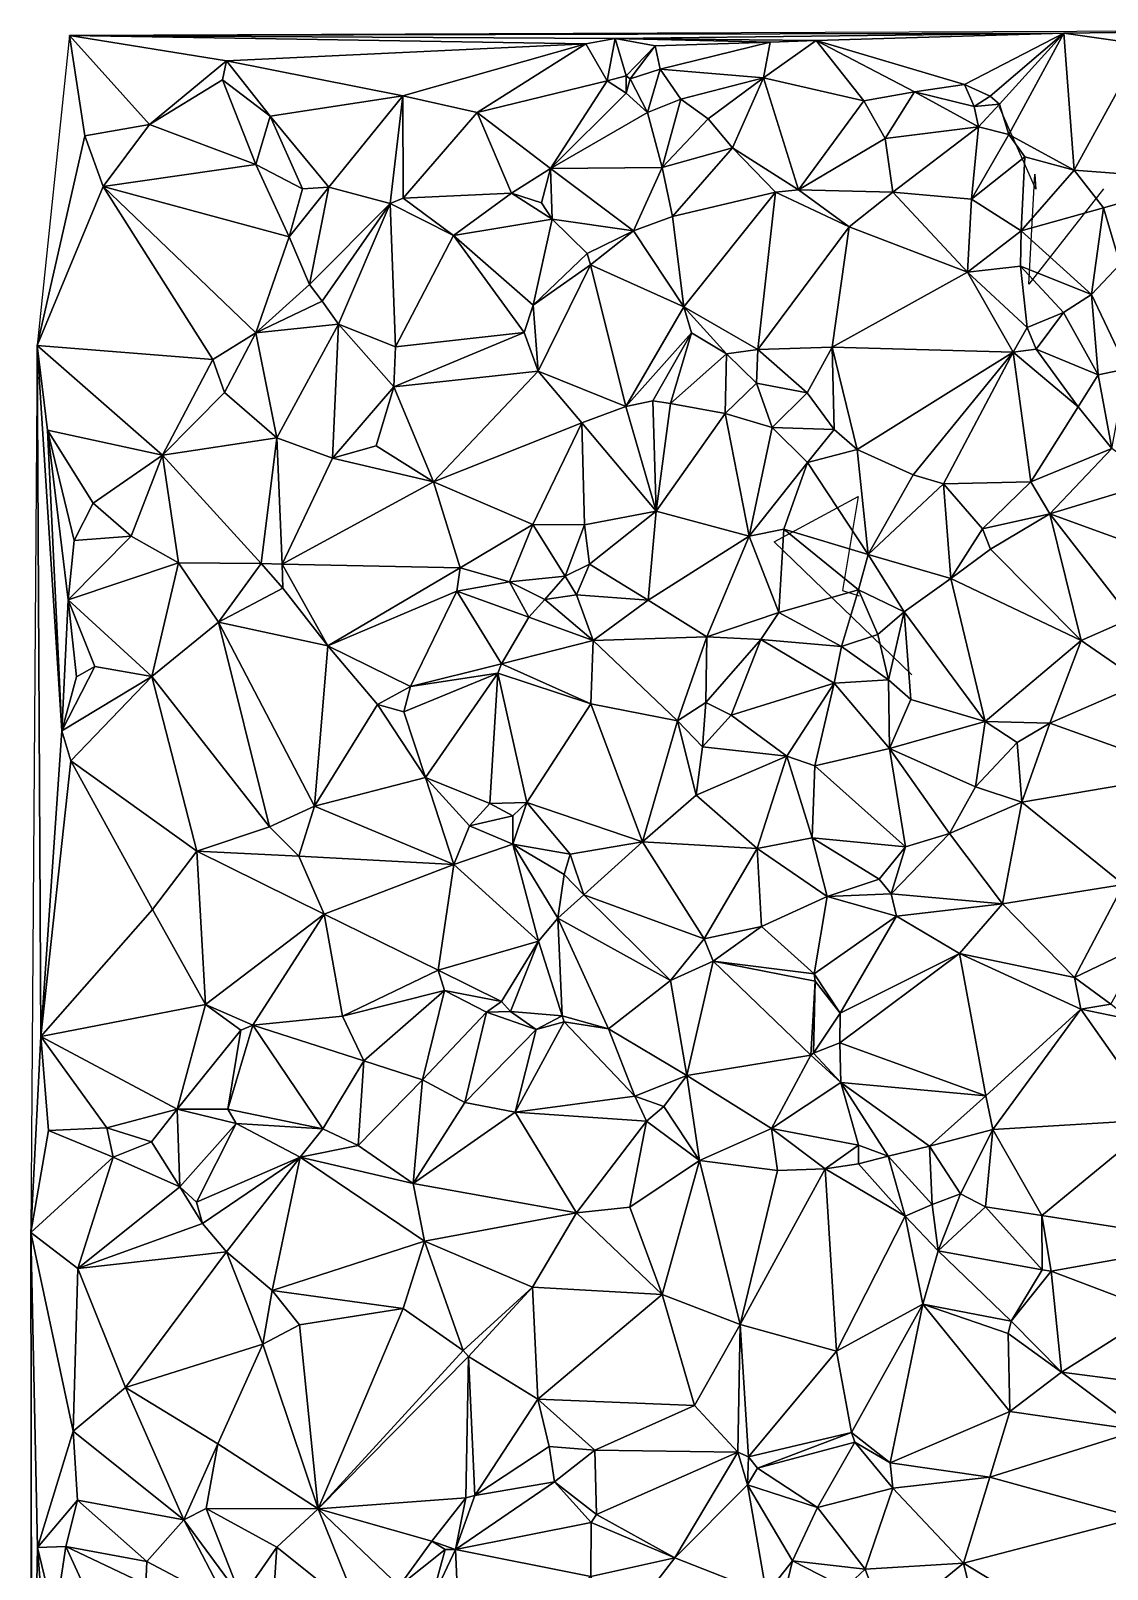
# Model space of a CAD drawing. Header units: metres. Extents: x -15 to 15, y -15.7 to 15.
# Drawn here: x -14.99 to -4.72, y 0.3 to 14.99 of the extents above; entities that cross this region are included whole.
import ezdxf

# ---------------------------------------------------------------- set-up
doc = ezdxf.new("R2010")
doc.units = ezdxf.units.M
doc.layers.add('CRACKS', color=1, linetype='Continuous')
doc.layers.add('STREET_MESH', color=7, linetype='Continuous')

msp = doc.modelspace()

# ---------------------------------------------------------------- linework, layer by layer
at = {"layer": 'CRACKS'}
for points in [[(-4.757, 13.484, 0.1), (-5.469, 12.574, 0.1), (-5.412, 13.624, 0.1), (-5.402, 13.48, 0.1), (-5.75, 14.269, 0.1)], [(-6.585, 8.843, 0.1), (-7.899, 10.114, 0.1), (-7.096, 10.546, 0.1), (-7.245, 9.649, 0.1), (-7.086, 9.599, 0.1)]]:
    msp.add_polyline3d(points, dxfattribs=at)
at = {"layer": 'STREET_MESH'}
for points in [[(-5.133, 14.971), (-3.408, 14.994), (-14.621, 14.947)], [(-5.133, 14.971), (-4.377, 14.861), (-3.408, 14.994)], [(-14.932, 11.988), (-14.477, 13.99), (-14.621, 14.947)], [(-9.417, 14.921), (-5.133, 14.971), (-14.621, 14.947)], [(-13.858, 14.097), (-13.125, 14.706), (-14.621, 14.947)], [(-14.477, 13.99), (-13.858, 14.097), (-14.621, 14.947)], [(-13.125, 14.706), (-9.697, 14.868), (-14.621, 14.947)], [(-9.697, 14.868), (-9.417, 14.921), (-14.621, 14.947)], [(-9.697, 14.868), (-13.125, 14.706), (-11.442, 14.372)], [(-10.733, 14.212), (-9.697, 14.868), (-11.442, 14.372)], [(-9.492, 14.517), (-9.697, 14.868), (-10.733, 14.212)], [(-9.697, 14.868), (-9.492, 14.517), (-9.417, 14.921)], [(-9.492, 14.517), (-9.311, 14.564), (-9.417, 14.921)], [(-5.133, 14.971), (-9.417, 14.921), (-7.497, 14.902)], [(-9.311, 14.564), (-9.034, 14.849), (-9.417, 14.921)], [(-9.417, 14.921), (-7.936, 14.885), (-7.497, 14.902)], [(-9.034, 14.849), (-7.936, 14.885), (-9.417, 14.921)], [(-9.311, 14.564), (-9.272, 14.534), (-9.034, 14.849)], [(-9.272, 14.534), (-8.985, 14.627), (-9.034, 14.849)], [(-8.985, 14.627), (-7.936, 14.885), (-9.034, 14.849)], [(-8.985, 14.627), (-8, 14.545), (-7.936, 14.885)], [(-8, 14.545), (-7.044, 14.324), (-7.497, 14.902)], [(-7.936, 14.885), (-8, 14.545), (-7.497, 14.902)], [(-6.081, 14.482), (-5.133, 14.971), (-7.497, 14.902)], [(-6.56, 14.409), (-6.081, 14.482), (-7.497, 14.902)], [(-7.044, 14.324), (-6.56, 14.409), (-7.497, 14.902)], [(-6.081, 14.482), (-5.837, 14.37), (-5.133, 14.971)], [(-5.837, 14.37), (-5.747, 14.294), (-5.133, 14.971)], [(-5.747, 14.294), (-5.658, 14.002), (-5.133, 14.971)], [(-5.658, 14.002), (-5.035, 13.664), (-5.133, 14.971)], [(-5.035, 13.664), (-4.377, 14.861), (-5.133, 14.971)], [(-4.377, 14.861), (-5.035, 13.664), (-3.812, 13.57)], [(-13.858, 14.097), (-13.162, 14.524), (-13.125, 14.706)], [(-13.125, 14.706), (-13.162, 14.524), (-12.708, 14.178)], [(-13.125, 14.706), (-12.708, 14.178), (-11.442, 14.372)], [(-9.311, 14.397), (-9.311, 14.564), (-9.492, 14.517)], [(-9.311, 14.564), (-9.311, 14.397), (-9.272, 14.534)], [(-8.985, 14.627), (-9.272, 14.534), (-9.106, 14.213)], [(-8.79, 14.339), (-8.985, 14.627), (-9.106, 14.213)], [(-8, 14.545), (-8.985, 14.627), (-8.79, 14.339)], [(-8, 14.545), (-8.79, 14.339), (-8.527, 14.152)], [(-8.297, 13.875), (-8, 14.545), (-8.527, 14.152)], [(-8, 14.545), (-8.297, 13.875), (-7.667, 13.474)], [(-7.044, 14.324), (-8, 14.545), (-7.667, 13.474)], [(-13.858, 14.097), (-12.845, 13.716), (-13.162, 14.524)], [(-13.162, 14.524), (-12.845, 13.716), (-12.708, 14.178)], [(-9.492, 14.517), (-10.733, 14.212), (-10.031, 13.678)], [(-9.311, 14.397), (-9.492, 14.517), (-10.031, 13.678)], [(-9.106, 14.213), (-9.311, 14.397), (-10.031, 13.678)], [(-9.272, 14.534), (-9.311, 14.397), (-9.106, 14.213)], [(-6.56, 14.409), (-7.044, 14.324), (-6.839, 13.966)], [(-5.948, 14.075), (-6.56, 14.409), (-6.839, 13.966)], [(-6.56, 14.409), (-5.991, 14.27), (-6.081, 14.482)], [(-5.948, 14.075), (-5.991, 14.27), (-6.56, 14.409)], [(-5.991, 14.27), (-5.837, 14.37), (-6.081, 14.482)], [(-12.708, 14.178), (-12.148, 13.5), (-11.442, 14.372)], [(-12.148, 13.5), (-11.563, 13.345), (-11.442, 14.372)], [(-11.563, 13.345), (-11.437, 13.394), (-11.442, 14.372)], [(-11.437, 13.394), (-10.733, 14.212), (-11.442, 14.372)], [(-8.968, 13.687), (-8.79, 14.339), (-9.106, 14.213)], [(-8.79, 14.339), (-8.968, 13.687), (-8.527, 14.152)], [(-6.839, 13.966), (-7.044, 14.324), (-7.667, 13.474)], [(-5.837, 14.37), (-5.991, 14.27), (-5.747, 14.294)], [(-5.991, 14.27), (-5.948, 14.075), (-5.747, 14.294)], [(-5.948, 14.075), (-5.658, 14.002), (-5.747, 14.294)], [(-12.845, 13.716), (-12.398, 13.483), (-12.708, 14.178)], [(-12.398, 13.483), (-12.148, 13.5), (-12.708, 14.178)], [(-10.404, 13.443), (-10.733, 14.212), (-11.437, 13.394)], [(-10.733, 14.212), (-10.404, 13.443), (-10.031, 13.678)], [(-8.968, 13.687), (-9.106, 14.213), (-10.031, 13.678)], [(-8.968, 13.687), (-8.297, 13.875), (-8.527, 14.152)], [(-14.302, 13.507), (-14.477, 13.99), (-14.932, 11.988)], [(-13.858, 14.097), (-14.477, 13.99), (-14.302, 13.507)], [(-12.845, 13.716), (-13.858, 14.097), (-14.302, 13.507)], [(-6.767, 13.452), (-6.839, 13.966), (-7.667, 13.474)], [(-6.767, 13.452), (-5.948, 14.075), (-6.839, 13.966)], [(-5.948, 14.075), (-6.767, 13.452), (-6.015, 13.387)], [(-5.658, 14.002), (-5.948, 14.075), (-6.015, 13.387)], [(-5.507, 13.79), (-5.658, 14.002), (-6.015, 13.387)], [(-5.035, 13.664), (-5.658, 14.002), (-5.507, 13.79)], [(-8.297, 13.875), (-8.968, 13.687), (-8.869, 13.221)], [(-7.886, 13.453), (-8.297, 13.875), (-8.869, 13.221)], [(-8.297, 13.875), (-7.886, 13.453), (-7.667, 13.474)], [(-12.527, 13.027), (-12.845, 13.716), (-14.302, 13.507)], [(-12.845, 13.716), (-12.527, 13.027), (-12.398, 13.483)], [(-10.404, 13.443), (-10.117, 13.351), (-10.031, 13.678)], [(-10.117, 13.351), (-10.016, 13.196), (-10.031, 13.678)], [(-9.239, 13.083), (-8.968, 13.687), (-10.031, 13.678)], [(-10.016, 13.196), (-9.239, 13.083), (-10.031, 13.678)], [(-8.968, 13.687), (-9.239, 13.083), (-8.869, 13.221)], [(-5.54, 13.083), (-5.507, 13.79), (-6.015, 13.387)], [(-5.54, 13.083), (-5.035, 13.664), (-5.507, 13.79)], [(-5.54, 13.083), (-4.756, 13.303), (-5.035, 13.664)], [(-5.035, 13.664), (-4.756, 13.303), (-3.812, 13.57)], [(-4.756, 13.303), (-4.596, 12.766), (-3.812, 13.57)], [(-13.254, 11.854), (-14.302, 13.507), (-14.932, 11.988)], [(-12.845, 12.109), (-14.302, 13.507), (-13.254, 11.854)], [(-12.845, 12.109), (-12.527, 13.027), (-14.302, 13.507)], [(-12.148, 13.5), (-12.527, 13.027), (-12.331, 12.572)], [(-12.527, 13.027), (-12.148, 13.5), (-12.398, 13.483)], [(-11.563, 13.345), (-12.148, 13.5), (-12.331, 12.572)], [(-11.563, 13.345), (-10.957, 13.038), (-11.437, 13.394)], [(-10.957, 13.038), (-10.404, 13.443), (-11.437, 13.394)], [(-10.404, 13.443), (-10.957, 13.038), (-10.016, 13.196)], [(-10.117, 13.351), (-10.404, 13.443), (-10.016, 13.196)], [(-8.759, 12.357), (-7.886, 13.453), (-8.869, 13.221)], [(-8.054, 11.951), (-7.886, 13.453), (-8.759, 12.357)], [(-8.054, 11.951), (-7.183, 13.12), (-7.886, 13.453)], [(-7.886, 13.453), (-7.183, 13.12), (-7.667, 13.474)], [(-7.183, 13.12), (-6.767, 13.452), (-7.667, 13.474)], [(-6.054, 12.688), (-6.767, 13.452), (-7.183, 13.12)], [(-6.767, 13.452), (-6.054, 12.688), (-6.015, 13.387)], [(-6.054, 12.688), (-5.54, 13.083), (-6.015, 13.387)], [(-12.212, 12.412), (-11.563, 13.345), (-12.331, 12.572)], [(-11.563, 13.345), (-12.212, 12.412), (-12.057, 12.193)], [(-11.512, 11.976), (-11.563, 13.345), (-12.057, 12.193)], [(-11.512, 11.976), (-10.957, 13.038), (-11.563, 13.345)], [(-4.87, 12.475), (-4.756, 13.303), (-5.54, 13.083)], [(-4.596, 12.766), (-4.756, 13.303), (-4.87, 12.475)], [(-10.957, 13.038), (-10.198, 12.374), (-10.016, 13.196)], [(-10.198, 12.374), (-9.683, 12.866), (-10.016, 13.196)], [(-10.016, 13.196), (-9.683, 12.866), (-9.239, 13.083)], [(-9.239, 13.083), (-9.683, 12.866), (-9.651, 12.757)], [(-8.759, 12.357), (-9.239, 13.083), (-9.651, 12.757)], [(-9.239, 13.083), (-8.759, 12.357), (-8.869, 13.221)], [(-7.183, 13.12), (-8.054, 11.951), (-7.344, 11.972)], [(-6.054, 12.688), (-7.183, 13.12), (-7.344, 11.972)], [(-5.54, 13.083), (-6.054, 12.688), (-5.548, 12.746)], [(-4.87, 12.475), (-5.54, 13.083), (-5.548, 12.746)], [(-12.527, 13.027), (-12.845, 12.109), (-12.331, 12.572)], [(-10.957, 13.038), (-11.512, 11.976), (-10.285, 12.111)], [(-10.198, 12.374), (-10.957, 13.038), (-10.285, 12.111)], [(-9.683, 12.866), (-10.198, 12.374), (-9.651, 12.757)], [(-10.198, 12.374), (-10.151, 11.742), (-9.651, 12.757)], [(-10.151, 11.742), (-9.314, 11.407), (-9.651, 12.757)], [(-9.314, 11.407), (-8.759, 12.357), (-9.651, 12.757)], [(-5.618, 11.923), (-6.054, 12.688), (-7.344, 11.972)], [(-5.548, 12.746), (-6.054, 12.688), (-5.485, 12.16)], [(-6.054, 12.688), (-5.618, 11.923), (-5.485, 12.16)], [(-5.138, 12.302), (-5.548, 12.746), (-5.485, 12.16)], [(-5.138, 12.302), (-4.87, 12.475), (-5.548, 12.746)], [(-4.596, 12.766), (-4.87, 12.475), (-4.534, 11.767)], [(-12.845, 12.109), (-12.212, 12.412), (-12.331, 12.572)], [(-12.212, 12.412), (-12.845, 12.109), (-12.057, 12.193)], [(-10.151, 11.742), (-10.198, 12.374), (-10.285, 12.111)], [(-9.314, 11.407), (-8.686, 12.109), (-8.759, 12.357)], [(-8.352, 11.909), (-8.054, 11.951), (-8.759, 12.357)], [(-8.686, 12.109), (-8.352, 11.909), (-8.759, 12.357)], [(-4.87, 12.475), (-5.138, 12.302), (-4.806, 11.707)], [(-4.534, 11.767), (-4.87, 12.475), (-4.806, 11.707)], [(-5.398, 11.952), (-5.138, 12.302), (-5.485, 12.16)], [(-5.138, 12.302), (-5.398, 11.952), (-4.806, 11.707)], [(-13.143, 11.541), (-12.845, 12.109), (-13.254, 11.854)], [(-12.644, 11.107), (-12.845, 12.109), (-13.143, 11.541)], [(-12.845, 12.109), (-12.644, 11.107), (-12.057, 12.193)], [(-12.057, 12.193), (-12.644, 11.107), (-12.112, 10.913)], [(-11.527, 11.594), (-12.057, 12.193), (-12.112, 10.913)], [(-11.527, 11.594), (-11.512, 11.976), (-12.057, 12.193)], [(-11.527, 11.594), (-10.151, 11.742), (-10.285, 12.111)], [(-11.512, 11.976), (-11.527, 11.594), (-10.285, 12.111)], [(-8.686, 12.109), (-9.314, 11.407), (-9.055, 11.459)], [(-8.886, 11.435), (-8.686, 12.109), (-9.055, 11.459)], [(-8.352, 11.909), (-8.686, 12.109), (-8.886, 11.435)], [(-5.618, 11.923), (-5.398, 11.952), (-5.485, 12.16)], [(-14.895, 5.389), (-14.932, 11.988), (-14.992, 3.52)], [(-14.695, 8.309), (-14.932, 11.988), (-14.895, 5.389)], [(-13.736, 10.942), (-13.254, 11.854), (-14.932, 11.988)], [(-14.833, 11.181), (-13.736, 10.942), (-14.932, 11.988)], [(-14.695, 8.309), (-14.833, 11.181), (-14.932, 11.988)], [(-8.352, 11.909), (-8.886, 11.435), (-8.367, 11.339)], [(-8.068, 11.629), (-8.352, 11.909), (-8.367, 11.339)], [(-8.054, 11.951), (-8.352, 11.909), (-8.068, 11.629)], [(-7.585, 11.537), (-8.054, 11.951), (-8.068, 11.629)], [(-8.054, 11.951), (-7.585, 11.537), (-7.344, 11.972)], [(-7.585, 11.537), (-7.326, 11.187), (-7.344, 11.972)], [(-7.326, 11.187), (-7.106, 10.996), (-7.344, 11.972)], [(-7.106, 10.996), (-5.618, 11.923), (-7.344, 11.972)], [(-7.106, 10.996), (-6.573, 10.754), (-5.618, 11.923)], [(-6.573, 10.754), (-6.283, 10.667), (-5.618, 11.923)], [(-5.618, 11.923), (-6.283, 10.667), (-5.448, 10.686)], [(-4.999, 11.404), (-5.398, 11.952), (-5.618, 11.923)], [(-4.999, 11.404), (-5.618, 11.923), (-5.448, 10.686)], [(-5.398, 11.952), (-4.999, 11.404), (-4.806, 11.707)], [(-13.143, 11.541), (-13.254, 11.854), (-13.736, 10.942)], [(-4.676, 11.004), (-4.534, 11.767), (-4.806, 11.707)], [(-10.151, 11.742), (-11.527, 11.594), (-11.148, 10.686)], [(-9.734, 11.25), (-10.151, 11.742), (-11.148, 10.686)], [(-9.314, 11.407), (-10.151, 11.742), (-9.734, 11.25)], [(-7.919, 11.206), (-8.068, 11.629), (-8.367, 11.339)], [(-7.919, 11.206), (-7.585, 11.537), (-8.068, 11.629)], [(-4.999, 11.404), (-4.676, 11.004), (-4.806, 11.707)], [(-12.644, 11.107), (-13.143, 11.541), (-13.736, 10.942)], [(-11.697, 11.03), (-11.527, 11.594), (-12.112, 10.913)], [(-11.527, 11.594), (-11.697, 11.03), (-11.148, 10.686)], [(-9.314, 11.407), (-9.024, 10.406), (-9.055, 11.459)], [(-9.024, 10.406), (-8.886, 11.435), (-9.055, 11.459)], [(-7.585, 11.537), (-7.919, 11.206), (-7.326, 11.187)], [(-9.314, 11.407), (-9.734, 11.25), (-9.024, 10.406)], [(-8.367, 11.339), (-8.886, 11.435), (-9.024, 10.406)], [(-8.136, 10.167), (-8.367, 11.339), (-9.024, 10.406)], [(-8.136, 10.167), (-7.919, 11.206), (-8.367, 11.339)], [(-4.676, 11.004), (-4.999, 11.404), (-5.448, 10.686)], [(-14.833, 11.181), (-14.695, 8.309), (-14.634, 9.561)], [(-14.833, 11.181), (-14.395, 10.484), (-13.736, 10.942)], [(-14.577, 10.127), (-14.833, 11.181), (-14.634, 9.561)], [(-14.577, 10.127), (-14.395, 10.484), (-14.833, 11.181)], [(-10.2, 10.278), (-9.734, 11.25), (-11.148, 10.686)], [(-9.734, 11.25), (-10.2, 10.278), (-9.709, 10.277)], [(-9.024, 10.406), (-9.734, 11.25), (-9.709, 10.277)], [(-7.58, 10.87), (-7.919, 11.206), (-8.136, 10.167)], [(-7.919, 11.206), (-7.58, 10.87), (-7.326, 11.187)], [(-7.58, 10.87), (-7.106, 10.996), (-7.326, 11.187)], [(-12.794, 9.906), (-12.644, 11.107), (-13.736, 10.942)], [(-12.594, 9.9), (-12.644, 11.107), (-12.794, 9.906)], [(-12.644, 11.107), (-12.594, 9.9), (-12.112, 10.913)], [(-11.697, 11.03), (-12.112, 10.913), (-11.148, 10.686)], [(-14.395, 10.484), (-14.035, 10.169), (-13.736, 10.942)], [(-14.035, 10.169), (-13.581, 9.912), (-13.736, 10.942)], [(-13.581, 9.912), (-12.794, 9.906), (-13.736, 10.942)], [(-12.112, 10.913), (-12.594, 9.9), (-11.148, 10.686)], [(-7, 9.991), (-7.106, 10.996), (-7.58, 10.87)], [(-6.573, 10.754), (-7.106, 10.996), (-7, 9.991)], [(-5.269, 10.382), (-4.676, 11.004), (-5.448, 10.686)], [(-4.251, 10.689), (-4.676, 11.004), (-5.269, 10.382)], [(-7.58, 10.87), (-8.136, 10.167), (-7.807, 10.235)], [(-7, 9.991), (-7.58, 10.87), (-7.807, 10.235)], [(-6.283, 10.667), (-6.573, 10.754), (-7, 9.991)], [(-12.594, 9.9), (-10.896, 9.866), (-11.148, 10.686)], [(-10.896, 9.866), (-10.2, 10.278), (-11.148, 10.686)], [(-6.283, 10.667), (-7, 9.991), (-6.213, 9.763)], [(-6.283, 10.667), (-5.911, 10.237), (-5.448, 10.686)], [(-5.911, 10.237), (-6.283, 10.667), (-6.213, 9.763)], [(-5.911, 10.237), (-5.269, 10.382), (-5.448, 10.686)], [(-4.251, 10.689), (-5.269, 10.382), (-4.198, 9.991)], [(-14.395, 10.484), (-14.577, 10.127), (-14.035, 10.169)], [(-9.659, 9.9), (-9.024, 10.406), (-9.709, 10.277)], [(-9.024, 10.406), (-9.659, 9.9), (-9.102, 9.555)], [(-8.136, 10.167), (-9.024, 10.406), (-9.102, 9.555)], [(-5.911, 10.237), (-5.833, 10.042), (-5.269, 10.382)], [(-5.833, 10.042), (-4.968, 9.171), (-5.269, 10.382)], [(-5.269, 10.382), (-4.493, 9.381), (-4.198, 9.991)], [(-4.968, 9.171), (-4.493, 9.381), (-5.269, 10.382)], [(-13.581, 9.912), (-14.035, 10.169), (-14.634, 9.561)], [(-14.035, 10.169), (-14.577, 10.127), (-14.634, 9.561)], [(-10.896, 9.866), (-10.423, 9.731), (-10.2, 10.278)], [(-10.423, 9.731), (-9.894, 9.786), (-10.2, 10.278)], [(-10.2, 10.278), (-9.894, 9.786), (-9.709, 10.277)], [(-9.894, 9.786), (-9.659, 9.9), (-9.709, 10.277)], [(-8.542, 9.207), (-8.136, 10.167), (-9.102, 9.555)], [(-8.542, 9.207), (-7.855, 9.439), (-8.136, 10.167)], [(-8.136, 10.167), (-7.855, 9.439), (-7.807, 10.235)], [(-7.855, 9.439), (-7.094, 9.656), (-7.807, 10.235)], [(-7.094, 9.656), (-7, 9.991), (-7.807, 10.235)], [(-5.833, 10.042), (-5.911, 10.237), (-6.213, 9.763)], [(-7, 9.991), (-7.094, 9.656), (-6.659, 9.445)], [(-7, 9.991), (-6.659, 9.445), (-6.213, 9.763)], [(-4.968, 9.171), (-5.833, 10.042), (-6.213, 9.763)], [(-13.837, 8.826), (-13.581, 9.912), (-14.634, 9.561)], [(-13.581, 9.912), (-13.837, 8.826), (-13.199, 9.345)], [(-12.794, 9.906), (-13.581, 9.912), (-13.199, 9.345)], [(-12.587, 9.672), (-12.794, 9.906), (-13.199, 9.345)], [(-12.594, 9.9), (-12.794, 9.906), (-12.587, 9.672)], [(-12.156, 9.122), (-12.594, 9.9), (-12.587, 9.672)], [(-10.896, 9.866), (-12.594, 9.9), (-12.156, 9.122)], [(-10.925, 9.644), (-10.896, 9.866), (-12.156, 9.122)], [(-10.423, 9.731), (-10.896, 9.866), (-10.925, 9.644)], [(-9.659, 9.9), (-9.894, 9.786), (-9.783, 9.608)], [(-9.659, 9.9), (-9.783, 9.608), (-9.102, 9.555)], [(-10.423, 9.731), (-10.925, 9.644), (-10.239, 9.394)], [(-9.894, 9.786), (-10.423, 9.731), (-10.088, 9.562)], [(-10.088, 9.562), (-10.423, 9.731), (-10.239, 9.394)], [(-9.894, 9.786), (-10.088, 9.562), (-9.783, 9.608)], [(-6.659, 9.445), (-5.884, 8.399), (-6.213, 9.763)], [(-5.884, 8.399), (-4.968, 9.171), (-6.213, 9.763)], [(-14.695, 8.309), (-14.555, 8.823), (-14.634, 9.561)], [(-14.381, 8.922), (-13.837, 8.826), (-14.634, 9.561)], [(-14.555, 8.823), (-14.381, 8.922), (-14.634, 9.561)], [(-12.156, 9.122), (-12.587, 9.672), (-13.199, 9.345)], [(-11.368, 8.733), (-10.925, 9.644), (-12.156, 9.122)], [(-11.368, 8.733), (-10.501, 8.949), (-10.925, 9.644)], [(-10.925, 9.644), (-10.501, 8.949), (-10.239, 9.394)], [(-10.088, 9.562), (-10.239, 9.394), (-9.626, 9.171)], [(-9.783, 9.608), (-10.088, 9.562), (-9.626, 9.171)], [(-9.783, 9.608), (-9.626, 9.171), (-9.102, 9.555)], [(-9.626, 9.171), (-8.542, 9.207), (-9.102, 9.555)], [(-7.094, 9.656), (-7.855, 9.439), (-7.255, 9.114)], [(-6.908, 9.228), (-7.094, 9.656), (-7.255, 9.114)], [(-7.094, 9.656), (-6.908, 9.228), (-6.659, 9.445)], [(-8.026, 9.182), (-7.855, 9.439), (-8.542, 9.207)], [(-7.855, 9.439), (-8.026, 9.182), (-7.255, 9.114)], [(-6.908, 9.228), (-6.806, 8.795), (-6.659, 9.445)], [(-6.659, 9.445), (-6.806, 8.795), (-6.593, 8.607)], [(-5.884, 8.399), (-6.659, 9.445), (-6.593, 8.607)], [(-13.837, 8.826), (-12.713, 7.391), (-13.199, 9.345)], [(-12.285, 7.589), (-12.156, 9.122), (-13.199, 9.345)], [(-12.713, 7.391), (-12.285, 7.589), (-13.199, 9.345)], [(-10.239, 9.394), (-10.501, 8.949), (-9.626, 9.171)], [(-4.493, 9.381), (-4.968, 9.171), (-4.385, 8.768)], [(-12.285, 7.589), (-11.682, 8.56), (-12.156, 9.122)], [(-11.682, 8.56), (-11.368, 8.733), (-12.156, 9.122)], [(-10.501, 8.949), (-9.649, 8.565), (-9.626, 9.171)], [(-9.649, 8.565), (-8.82, 8.405), (-9.626, 9.171)], [(-8.82, 8.405), (-8.542, 9.207), (-9.626, 9.171)], [(-8.542, 9.207), (-8.82, 8.405), (-8.549, 8.579)], [(-8.026, 9.182), (-8.542, 9.207), (-8.549, 8.579)], [(-8.31, 8.459), (-8.026, 9.182), (-8.549, 8.579)], [(-8.026, 9.182), (-8.31, 8.459), (-7.326, 8.765)], [(-8.026, 9.182), (-7.326, 8.765), (-7.255, 9.114)], [(-7.326, 8.765), (-6.806, 8.795), (-7.255, 9.114)], [(-6.806, 8.795), (-6.908, 9.228), (-7.255, 9.114)], [(-4.968, 9.171), (-5.884, 8.399), (-5.269, 8.382)], [(-4.385, 8.768), (-4.968, 9.171), (-5.269, 8.382)], [(-13.837, 8.826), (-14.381, 8.922), (-14.695, 8.309)], [(-14.381, 8.922), (-14.555, 8.823), (-14.695, 8.309)], [(-13.837, 8.826), (-14.695, 8.309), (-14.611, 8.023)], [(-13.407, 7.159), (-13.837, 8.826), (-14.611, 8.023)], [(-13.407, 7.159), (-12.713, 7.391), (-13.837, 8.826)], [(-10.534, 8.861), (-11.368, 8.733), (-11.433, 8.489)], [(-11.226, 7.864), (-10.534, 8.861), (-11.433, 8.489)], [(-11.368, 8.733), (-10.534, 8.861), (-10.501, 8.949)], [(-11.226, 7.864), (-10.611, 7.615), (-10.534, 8.861)], [(-10.611, 7.615), (-10.257, 7.625), (-10.534, 8.861)], [(-10.501, 8.949), (-10.534, 8.861), (-9.649, 8.565)], [(-10.534, 8.861), (-10.257, 7.625), (-9.649, 8.565)], [(-11.368, 8.733), (-11.682, 8.56), (-11.433, 8.489)], [(-7.326, 8.765), (-8.31, 8.459), (-7.778, 8.067)], [(-7.509, 7.976), (-7.326, 8.765), (-7.778, 8.067)], [(-7.326, 8.765), (-7.509, 7.976), (-6.797, 8.141)], [(-6.806, 8.795), (-7.326, 8.765), (-6.797, 8.141)], [(-6.806, 8.795), (-6.797, 8.141), (-6.593, 8.607)], [(-3.926, 7.901), (-4.385, 8.768), (-5.269, 8.382)], [(-11.226, 7.864), (-11.682, 8.56), (-12.285, 7.589)], [(-11.682, 8.56), (-11.226, 7.864), (-11.433, 8.489)], [(-10.257, 7.625), (-9.156, 7.248), (-9.649, 8.565)], [(-9.156, 7.248), (-8.82, 8.405), (-9.649, 8.565)], [(-8.82, 8.405), (-8.582, 8.156), (-8.549, 8.579)], [(-8.582, 8.156), (-8.31, 8.459), (-8.549, 8.579)], [(-6.797, 8.141), (-5.884, 8.399), (-6.593, 8.607)], [(-8.642, 7.694), (-8.82, 8.405), (-9.156, 7.248)], [(-8.642, 7.694), (-8.582, 8.156), (-8.82, 8.405)], [(-8.31, 8.459), (-8.582, 8.156), (-7.778, 8.067)], [(-5.884, 8.399), (-6.797, 8.141), (-5.976, 7.774)], [(-5.581, 8.197), (-5.884, 8.399), (-5.976, 7.774)], [(-5.884, 8.399), (-5.581, 8.197), (-5.269, 8.382)], [(-5.581, 8.197), (-5.534, 7.628), (-5.269, 8.382)], [(-5.534, 7.628), (-3.926, 7.901), (-5.269, 8.382)], [(-14.611, 8.023), (-14.695, 8.309), (-14.895, 5.389)], [(-8.582, 8.156), (-8.642, 7.694), (-7.778, 8.067)], [(-7.509, 7.976), (-6.645, 7.202), (-6.797, 8.141)], [(-6.797, 8.141), (-6.226, 7.329), (-5.976, 7.774)], [(-6.645, 7.202), (-6.226, 7.329), (-6.797, 8.141)], [(-5.534, 7.628), (-5.581, 8.197), (-5.976, 7.774)], [(-13.831, 6.602), (-14.611, 8.023), (-14.895, 5.389)], [(-13.831, 6.602), (-13.407, 7.159), (-14.611, 8.023)], [(-8.642, 7.694), (-8.061, 7.184), (-7.778, 8.067)], [(-8.061, 7.184), (-7.535, 7.288), (-7.778, 8.067)], [(-7.535, 7.288), (-7.509, 7.976), (-7.778, 8.067)], [(-7.535, 7.288), (-6.645, 7.202), (-7.509, 7.976)], [(-10.956, 7.032), (-11.226, 7.864), (-12.285, 7.589)], [(-10.805, 7.403), (-10.611, 7.615), (-11.226, 7.864)], [(-10.956, 7.032), (-10.805, 7.403), (-11.226, 7.864)], [(-5.534, 7.628), (-4.566, 6.843), (-3.926, 7.901)], [(-8.061, 7.184), (-8.642, 7.694), (-9.156, 7.248)], [(-6.226, 7.329), (-5.534, 7.628), (-5.976, 7.774)], [(-12.435, 7.112), (-12.285, 7.589), (-12.713, 7.391)], [(-12.435, 7.112), (-10.956, 7.032), (-12.285, 7.589)], [(-10.805, 7.403), (-10.393, 7.497), (-10.611, 7.615)], [(-10.393, 7.497), (-10.805, 7.403), (-10.391, 7.225)], [(-10.611, 7.615), (-10.393, 7.497), (-10.257, 7.625)], [(-10.393, 7.497), (-10.391, 7.225), (-10.257, 7.625)], [(-10.257, 7.625), (-10.391, 7.225), (-9.845, 7.132)], [(-10.257, 7.625), (-9.845, 7.132), (-9.156, 7.248)], [(-5.534, 7.628), (-6.226, 7.329), (-5.719, 6.658)], [(-5.534, 7.628), (-5.719, 6.658), (-4.566, 6.843)], [(-13.407, 7.159), (-12.435, 7.112), (-12.713, 7.391)], [(-10.805, 7.403), (-10.956, 7.032), (-10.391, 7.225)], [(-10.391, 7.225), (-10.956, 7.032), (-10.146, 6.3)], [(-10.391, 7.225), (-9.901, 6.938), (-9.845, 7.132)], [(-9.963, 6.521), (-10.391, 7.225), (-10.146, 6.3)], [(-9.901, 6.938), (-10.391, 7.225), (-9.963, 6.521)], [(-9.845, 7.132), (-9.713, 6.742), (-9.156, 7.248)], [(-9.713, 6.742), (-8.565, 6.322), (-9.156, 7.248)], [(-8.565, 6.322), (-8.061, 7.184), (-9.156, 7.248)], [(-7.535, 7.288), (-8.061, 7.184), (-7.393, 6.727)], [(-6.898, 6.893), (-7.535, 7.288), (-7.393, 6.727)], [(-6.898, 6.893), (-6.645, 7.202), (-7.535, 7.288)], [(-6.898, 6.893), (-6.782, 6.751), (-6.645, 7.202)], [(-6.645, 7.202), (-6.782, 6.751), (-6.226, 7.329)], [(-6.226, 7.329), (-6.782, 6.751), (-5.719, 6.658)], [(-13.407, 7.159), (-13.831, 6.602), (-13.325, 5.696)], [(-12.191, 6.557), (-13.407, 7.159), (-13.325, 5.696)], [(-12.191, 6.557), (-12.435, 7.112), (-13.407, 7.159)], [(-10.956, 7.032), (-12.435, 7.112), (-12.191, 6.557)], [(-9.845, 7.132), (-9.901, 6.938), (-9.713, 6.742)], [(-8.018, 6.44), (-8.061, 7.184), (-8.565, 6.322)], [(-8.061, 7.184), (-8.018, 6.44), (-7.393, 6.727)], [(-11.106, 6.025), (-10.956, 7.032), (-12.191, 6.557)], [(-10.956, 7.032), (-11.106, 6.025), (-10.146, 6.3)], [(-9.901, 6.938), (-9.963, 6.521), (-9.713, 6.742)], [(-6.782, 6.751), (-6.898, 6.893), (-7.393, 6.727)], [(-4.566, 6.843), (-5.719, 6.658), (-5.032, 5.953)], [(-4.361, 6.276), (-4.566, 6.843), (-5.032, 5.953)], [(-9.713, 6.742), (-9.963, 6.521), (-8.887, 5.925)], [(-8.565, 6.322), (-9.713, 6.742), (-8.887, 5.925)], [(-8.018, 6.44), (-7.518, 5.988), (-7.393, 6.727)], [(-7.518, 5.988), (-6.73, 6.54), (-7.393, 6.727)], [(-6.73, 6.54), (-6.782, 6.751), (-7.393, 6.727)], [(-5.719, 6.658), (-6.782, 6.751), (-6.73, 6.54)], [(-5.719, 6.658), (-6.73, 6.54), (-6.131, 6.183)], [(-5.032, 5.953), (-5.719, 6.658), (-6.131, 6.183)], [(-13.325, 5.696), (-13.831, 6.602), (-14.895, 5.389)], [(-12.873, 5.498), (-12.191, 6.557), (-13.325, 5.696)], [(-12.018, 5.583), (-12.191, 6.557), (-12.873, 5.498)], [(-11.106, 6.025), (-12.191, 6.557), (-12.018, 5.583)], [(-9.922, 5.587), (-9.963, 6.521), (-10.146, 6.3)], [(-9.963, 6.521), (-9.478, 5.463), (-8.887, 5.925)], [(-9.963, 6.521), (-9.922, 5.587), (-9.478, 5.463)], [(-6.73, 6.54), (-7.518, 5.988), (-7.267, 5.613)], [(-6.131, 6.183), (-6.73, 6.54), (-7.267, 5.613)], [(-8.481, 6.108), (-8.565, 6.322), (-8.887, 5.925)], [(-8.481, 6.108), (-8.018, 6.44), (-8.565, 6.322)], [(-8.018, 6.44), (-8.481, 6.108), (-7.518, 5.988)], [(-11.106, 6.025), (-10.5, 5.725), (-10.146, 6.3)], [(-10.5, 5.725), (-10.414, 5.628), (-10.146, 6.3)], [(-10.414, 5.628), (-9.922, 5.587), (-10.146, 6.3)], [(-7.273, 5.33), (-6.131, 6.183), (-7.267, 5.613)], [(-6.131, 6.183), (-7.273, 5.33), (-5.879, 4.823)], [(-4.972, 5.65), (-6.131, 6.183), (-5.879, 4.823)], [(-4.972, 5.65), (-5.032, 5.953), (-6.131, 6.183)], [(-4.685, 5.699), (-4.361, 6.276), (-5.032, 5.953)], [(-11.045, 5.83), (-11.106, 6.025), (-12.018, 5.583)], [(-11.106, 6.025), (-11.045, 5.83), (-10.5, 5.725)], [(-8.731, 5.018), (-8.481, 6.108), (-8.887, 5.925)], [(-8.481, 6.108), (-8.731, 5.018), (-7.55, 5.211)], [(-8.481, 6.108), (-7.507, 5.918), (-7.518, 5.988)], [(-7.507, 5.918), (-8.481, 6.108), (-7.55, 5.211)], [(-9.478, 5.463), (-8.731, 5.018), (-8.887, 5.925)], [(-7.523, 5.23), (-7.507, 5.918), (-7.55, 5.211)], [(-7.507, 5.918), (-7.523, 5.23), (-7.267, 5.613)], [(-7.518, 5.988), (-7.507, 5.918), (-7.267, 5.613)], [(-4.972, 5.65), (-4.685, 5.699), (-5.032, 5.953)], [(-11.045, 5.83), (-12.018, 5.583), (-11.813, 5.158)], [(-11.255, 4.975), (-11.045, 5.83), (-11.813, 5.158)], [(-10.644, 5.622), (-11.045, 5.83), (-11.255, 4.975)], [(-10.5, 5.725), (-11.045, 5.83), (-10.644, 5.622)], [(-13.595, 4.696), (-13.325, 5.696), (-14.895, 5.389)], [(-13.595, 4.696), (-12.988, 5.449), (-13.325, 5.696)], [(-12.988, 5.449), (-12.873, 5.498), (-13.325, 5.696)], [(-11.813, 5.158), (-12.018, 5.583), (-12.873, 5.498)], [(-10.644, 5.622), (-11.255, 4.975), (-10.849, 4.761)], [(-10.17, 5.457), (-10.644, 5.622), (-10.849, 4.761)], [(-10.414, 5.628), (-10.5, 5.725), (-10.644, 5.622)], [(-10.414, 5.628), (-10.644, 5.622), (-10.17, 5.457)], [(-9.922, 5.587), (-10.414, 5.628), (-10.17, 5.457)], [(-9.922, 5.587), (-10.17, 5.457), (-9.901, 5.529)], [(-9.478, 5.463), (-9.922, 5.587), (-9.901, 5.529)], [(-7.523, 5.23), (-7.273, 5.33), (-7.267, 5.613)], [(-5.812, 4.503), (-4.972, 5.65), (-5.879, 4.823)], [(-4.972, 5.65), (-5.812, 4.503), (-4.23, 4.598)], [(-4.512, 5.554), (-4.685, 5.699), (-4.972, 5.65)], [(-4.512, 5.554), (-4.972, 5.65), (-4.23, 4.598)], [(-13.112, 4.697), (-12.988, 5.449), (-13.595, 4.696)], [(-12.988, 5.449), (-13.112, 4.697), (-12.873, 5.498)], [(-13.112, 4.697), (-12.206, 4.508), (-12.873, 5.498)], [(-12.206, 4.508), (-11.813, 5.158), (-12.873, 5.498)], [(-10.37, 4.668), (-10.17, 5.457), (-10.849, 4.761)], [(-10.37, 4.668), (-9.229, 4.82), (-9.901, 5.529)], [(-10.17, 5.457), (-10.37, 4.668), (-9.901, 5.529)], [(-9.229, 4.82), (-9.478, 5.463), (-9.901, 5.529)], [(-9.229, 4.82), (-8.731, 5.018), (-9.478, 5.463)], [(-14.823, 4.492), (-14.895, 5.389), (-14.992, 3.52)], [(-14.823, 4.492), (-14.266, 4.518), (-14.895, 5.389)], [(-14.266, 4.518), (-13.595, 4.696), (-14.895, 5.389)], [(-7.523, 5.23), (-7.261, 4.952), (-7.273, 5.33)], [(-7.273, 5.33), (-7.261, 4.952), (-5.879, 4.823)], [(-12.206, 4.508), (-11.867, 4.349), (-11.813, 5.158)], [(-11.867, 4.349), (-11.255, 4.975), (-11.813, 5.158)], [(-8.731, 5.018), (-7.924, 4.51), (-7.55, 5.211)], [(-7.924, 4.51), (-7.261, 4.952), (-7.55, 5.211)], [(-7.261, 4.952), (-7.523, 5.23), (-7.55, 5.211)], [(-8.951, 4.723), (-8.731, 5.018), (-9.229, 4.82)], [(-8.731, 5.018), (-8.951, 4.723), (-8.612, 4.207)], [(-7.924, 4.51), (-8.731, 5.018), (-8.612, 4.207)], [(-11.255, 4.975), (-11.867, 4.349), (-11.344, 3.985)], [(-10.849, 4.761), (-11.255, 4.975), (-11.344, 3.985)], [(-7.924, 4.51), (-7.094, 4.354), (-7.261, 4.952)], [(-7.261, 4.952), (-6.416, 4.343), (-5.879, 4.823)], [(-7.261, 4.952), (-6.809, 4.248), (-6.416, 4.343)], [(-7.094, 4.354), (-6.809, 4.248), (-7.261, 4.952)], [(-10.37, 4.668), (-10.849, 4.761), (-11.344, 3.985)], [(-9.229, 4.82), (-10.37, 4.668), (-9.118, 4.58)], [(-8.951, 4.723), (-9.229, 4.82), (-9.118, 4.58)], [(-8.612, 4.207), (-8.951, 4.723), (-9.118, 4.58)], [(-6.416, 4.343), (-5.812, 4.503), (-5.879, 4.823)], [(-13.841, 4.383), (-13.595, 4.696), (-14.266, 4.518)], [(-13.595, 4.696), (-13.841, 4.383), (-13.569, 3.956)], [(-13.112, 4.697), (-13.595, 4.696), (-13.033, 4.56)], [(-13.595, 4.696), (-13.569, 3.956), (-13.033, 4.56)], [(-13.569, 3.956), (-13.411, 3.808), (-13.033, 4.56)], [(-13.411, 3.808), (-12.422, 4.238), (-13.033, 4.56)], [(-12.206, 4.508), (-13.112, 4.697), (-13.033, 4.56)], [(-12.422, 4.238), (-12.206, 4.508), (-13.033, 4.56)], [(-9.786, 3.706), (-10.37, 4.668), (-11.344, 3.985)], [(-10.37, 4.668), (-9.786, 3.706), (-9.118, 4.58)], [(-9.786, 3.706), (-9.276, 3.761), (-9.118, 4.58)], [(-9.276, 3.761), (-8.612, 4.207), (-9.118, 4.58)], [(-5.812, 4.503), (-5.345, 3.681), (-4.23, 4.598)], [(-5.345, 3.681), (-3.71, 3.427), (-4.23, 4.598)], [(-14.205, 4.237), (-14.823, 4.492), (-14.992, 3.52)], [(-14.823, 4.492), (-14.205, 4.237), (-14.266, 4.518)], [(-14.205, 4.237), (-13.841, 4.383), (-14.266, 4.518)], [(-11.867, 4.349), (-12.206, 4.508), (-12.422, 4.238)], [(-7.866, 4.109), (-7.924, 4.51), (-8.612, 4.207)], [(-7.924, 4.51), (-7.866, 4.109), (-7.413, 4.128)], [(-7.094, 4.354), (-7.924, 4.51), (-7.413, 4.128)], [(-6.121, 3.888), (-5.812, 4.503), (-6.416, 4.343)], [(-6.121, 3.888), (-5.882, 3.762), (-5.812, 4.503)], [(-5.812, 4.503), (-5.882, 3.762), (-5.345, 3.681)], [(-13.841, 4.383), (-14.205, 4.237), (-13.569, 3.956)], [(-11.867, 4.349), (-12.422, 4.238), (-11.344, 3.985)], [(-7.094, 4.175), (-7.094, 4.354), (-7.413, 4.128)], [(-7.094, 4.354), (-7.094, 4.175), (-6.809, 4.248)], [(-6.809, 4.248), (-6.392, 3.786), (-6.416, 4.343)], [(-6.392, 3.786), (-6.121, 3.888), (-6.416, 4.343)], [(-14.543, 3.175), (-14.205, 4.237), (-14.992, 3.52)], [(-14.205, 4.237), (-14.543, 3.175), (-13.569, 3.956)], [(-13.411, 3.808), (-13.353, 3.604), (-12.422, 4.238)], [(-12.422, 4.238), (-13.353, 3.604), (-13.125, 3.335)], [(-12.688, 2.965), (-12.422, 4.238), (-13.125, 3.335)], [(-12.688, 2.965), (-11.234, 3.437), (-12.422, 4.238)], [(-12.422, 4.238), (-11.234, 3.437), (-11.344, 3.985)], [(-8.966, 2.927), (-8.612, 4.207), (-9.276, 3.761)], [(-8.612, 4.207), (-8.966, 2.927), (-8.223, 2.64)], [(-7.866, 4.109), (-8.612, 4.207), (-8.223, 2.64)], [(-7.302, 2.386), (-7.413, 4.128), (-8.223, 2.64)], [(-7.413, 4.128), (-7.866, 4.109), (-8.223, 2.64)], [(-6.649, 3.673), (-7.094, 4.175), (-7.413, 4.128)], [(-6.649, 3.673), (-7.413, 4.128), (-7.302, 2.386)], [(-6.809, 4.248), (-7.094, 4.175), (-6.649, 3.673)], [(-6.392, 3.786), (-6.809, 4.248), (-6.649, 3.673)], [(-11.234, 3.437), (-9.786, 3.706), (-11.344, 3.985)], [(-14.543, 3.175), (-13.353, 3.604), (-13.569, 3.956)], [(-13.353, 3.604), (-13.411, 3.808), (-13.569, 3.956)], [(-6.121, 3.888), (-6.392, 3.786), (-6.335, 3.343)], [(-5.882, 3.762), (-6.121, 3.888), (-6.335, 3.343)], [(-9.786, 3.706), (-11.234, 3.437), (-10.203, 2.996)], [(-8.966, 2.927), (-9.786, 3.706), (-10.203, 2.996)], [(-9.786, 3.706), (-8.966, 2.927), (-9.276, 3.761)], [(-6.48, 2.835), (-6.649, 3.673), (-7.302, 2.386)], [(-6.392, 3.786), (-6.649, 3.673), (-6.335, 3.343)], [(-6.649, 3.673), (-6.48, 2.835), (-6.335, 3.343)], [(-5.341, 3.163), (-5.882, 3.762), (-6.335, 3.343)], [(-5.882, 3.762), (-5.341, 3.163), (-5.345, 3.681)], [(-5.345, 3.681), (-5.341, 3.163), (-5.254, 3.15)], [(-3.71, 3.427), (-5.345, 3.681), (-5.254, 3.15)], [(-13.353, 3.604), (-14.543, 3.175), (-13.125, 3.335)], [(-14.929, 0.51), (-14.587, 1.622), (-14.992, 3.52)], [(-14.981, -2.288), (-14.929, 0.51), (-14.992, 3.52)], [(-14.99, -10.894), (-14.981, -2.288), (-14.992, 3.52)], [(-14.587, 1.622), (-14.543, 3.175), (-14.992, 3.52)], [(-11.439, 2.793), (-11.234, 3.437), (-12.688, 2.965)], [(-11.234, 3.437), (-11.439, 2.793), (-10.865, 2.393)], [(-11.234, 3.437), (-10.865, 2.393), (-10.203, 2.996)], [(-4.242, 2.764), (-3.71, 3.427), (-5.254, 3.15)], [(-14.543, 3.175), (-14.088, 2.039), (-13.125, 3.335)], [(-14.088, 2.039), (-12.778, 2.451), (-13.125, 3.335)], [(-12.778, 2.451), (-12.688, 2.965), (-13.125, 3.335)], [(-6.335, 3.343), (-6.48, 2.835), (-5.637, 2.672)], [(-5.341, 3.163), (-6.335, 3.343), (-5.637, 2.672)], [(-14.088, 2.039), (-14.543, 3.175), (-14.587, 1.622)], [(-5.341, 3.163), (-5.637, 2.672), (-5.254, 3.15)], [(-5.637, 2.672), (-5.156, 2.186), (-5.254, 3.15)], [(-5.156, 2.186), (-4.242, 2.764), (-5.254, 3.15)], [(-12.688, 2.965), (-12.778, 2.451), (-12.428, 2.636)], [(-11.439, 2.793), (-12.688, 2.965), (-12.428, 2.636)], [(-10.865, 2.393), (-10.814, 2.333), (-10.203, 2.996)], [(-10.814, 2.333), (-10.152, 1.928), (-10.203, 2.996)], [(-10.152, 1.928), (-8.966, 2.927), (-10.203, 2.996)], [(-12.251, 0.881), (-11.439, 2.793), (-12.428, 2.636)], [(-10.865, 2.393), (-11.439, 2.793), (-12.251, 0.881)], [(-8.966, 2.927), (-10.152, 1.928), (-8.66, 1.868)], [(-8.966, 2.927), (-8.66, 1.868), (-8.223, 2.64)], [(-7.161, 1.609), (-6.48, 2.835), (-7.302, 2.386)], [(-6.48, 2.835), (-7.161, 1.609), (-6.791, 1.318)], [(-5.65, 1.81), (-6.48, 2.835), (-6.791, 1.318)], [(-5.637, 2.672), (-6.48, 2.835), (-5.666, 2.554)], [(-6.48, 2.835), (-5.65, 1.81), (-5.666, 2.554)], [(-5.156, 2.186), (-5.637, 2.672), (-5.666, 2.554)], [(-4.516, 2.103), (-4.242, 2.764), (-5.156, 2.186)], [(-12.778, 2.451), (-12.251, 0.881), (-12.428, 2.636)], [(-8.66, 1.868), (-8.244, 1.421), (-8.223, 2.64)], [(-8.244, 1.421), (-8.143, 1.375), (-8.223, 2.64)], [(-8.143, 1.375), (-7.302, 2.386), (-8.223, 2.64)], [(-5.65, 1.81), (-5.156, 2.186), (-5.666, 2.554)], [(-12.778, 2.451), (-14.088, 2.039), (-13.206, 1.501)], [(-12.251, 0.881), (-12.778, 2.451), (-13.206, 1.501)], [(-10.814, 2.333), (-10.865, 2.393), (-12.251, 0.881)], [(-8.143, 1.375), (-7.161, 1.609), (-7.302, 2.386)], [(-10.84, 0.986), (-10.814, 2.333), (-12.251, 0.881)], [(-10.84, 0.986), (-10.755, 1.008), (-10.814, 2.333)], [(-10.755, 1.008), (-10.152, 1.928), (-10.814, 2.333)], [(-5.156, 2.186), (-5.65, 1.81), (-4.415, 1.632)], [(-4.516, 2.103), (-5.156, 2.186), (-4.415, 1.632)], [(-13.531, 0.774), (-14.088, 2.039), (-14.587, 1.622)], [(-14.088, 2.039), (-13.531, 0.774), (-13.206, 1.501)], [(-10.755, 1.008), (-10.045, 1.476), (-10.152, 1.928)], [(-10.152, 1.928), (-9.61, 1.439), (-8.66, 1.868)], [(-10.045, 1.476), (-9.61, 1.439), (-10.152, 1.928)], [(-9.61, 1.439), (-8.244, 1.421), (-8.66, 1.868)], [(-5.65, 1.81), (-6.791, 1.318), (-5.839, 1.183)], [(-4.415, 1.632), (-5.65, 1.81), (-5.839, 1.183)], [(-14.929, 0.51), (-14.547, 0.964), (-14.587, 1.622)], [(-14.547, 0.964), (-13.531, 0.774), (-14.587, 1.622)], [(-4.435, 0.794), (-4.415, 1.632), (-5.839, 1.183)], [(-13.531, 0.774), (-13.319, 0.882), (-13.206, 1.501)], [(-13.319, 0.882), (-12.251, 0.881), (-13.206, 1.501)], [(-10.045, 1.476), (-10.755, 1.008), (-9.993, 1.139)], [(-9.61, 1.439), (-10.045, 1.476), (-9.993, 1.139)], [(-8.143, 1.375), (-8.058, 1.269), (-7.161, 1.609)], [(-8.058, 1.269), (-7.129, 1.516), (-7.161, 1.609)], [(-7.485, 0.892), (-7.129, 1.516), (-8.058, 1.269)], [(-7.129, 1.516), (-7.485, 0.892), (-6.767, 1.076)], [(-7.161, 1.609), (-7.129, 1.516), (-6.791, 1.318)], [(-7.129, 1.516), (-6.767, 1.076), (-6.791, 1.318)], [(-9.594, 0.827), (-9.61, 1.439), (-9.993, 1.139)], [(-9.61, 1.439), (-9.594, 0.827), (-8.244, 1.421)], [(-9.594, 0.827), (-8.845, 0.412), (-8.244, 1.421)], [(-8.845, 0.412), (-8.153, 1.11), (-8.244, 1.421)], [(-8.153, 1.11), (-8.143, 1.375), (-8.244, 1.421)], [(-8.143, 1.375), (-8.153, 1.11), (-8.058, 1.269)], [(-8.153, 1.11), (-7.485, 0.892), (-8.058, 1.269)], [(-6.791, 1.318), (-6.767, 1.076), (-5.839, 1.183)], [(-6.767, 1.076), (-6.093, 0.361), (-5.839, 1.183)], [(-6.093, 0.361), (-4.435, 0.794), (-5.839, 1.183)], [(-10.755, 1.008), (-10.939, 0.491), (-9.993, 1.139)], [(-10.939, 0.491), (-9.644, 0.749), (-9.993, 1.139)], [(-9.644, 0.749), (-9.594, 0.827), (-9.993, 1.139)], [(-8.153, 1.11), (-8.845, 0.412), (-7.972, 0.069)], [(-7.485, 0.892), (-8.153, 1.11), (-7.724, 0.384)], [(-8.153, 1.11), (-7.972, 0.069), (-7.724, 0.384)], [(-6.767, 1.076), (-7.485, 0.892), (-7.029, 0.304)], [(-6.093, 0.361), (-6.767, 1.076), (-7.029, 0.304)], [(-14.658, 0.52), (-14.547, 0.964), (-14.929, 0.51)], [(-14.658, 0.52), (-13.883, 0.378), (-14.547, 0.964)], [(-13.883, 0.378), (-13.531, 0.774), (-14.547, 0.964)], [(-12.982, 0.027), (-13.319, 0.882), (-13.531, 0.774)], [(-13.319, 0.882), (-12.645, 0.513), (-12.251, 0.881)], [(-13.319, 0.882), (-12.982, 0.027), (-12.645, 0.513)], [(-11.165, 0.572), (-10.84, 0.986), (-12.251, 0.881)], [(-10.84, 0.986), (-11.165, 0.572), (-10.939, 0.491)], [(-10.755, 1.008), (-10.84, 0.986), (-10.939, 0.491)], [(-7.029, 0.304), (-7.485, 0.892), (-7.724, 0.384)], [(-13.531, 0.774), (-13.883, 0.378), (-13.108, -0.034)], [(-12.982, 0.027), (-13.531, 0.774), (-13.108, -0.034)], [(-12.645, 0.513), (-11.841, -0.129), (-12.251, 0.881)], [(-11.165, 0.572), (-12.251, 0.881), (-11.477, 0.141)], [(-12.251, 0.881), (-11.841, -0.129), (-11.477, 0.141)], [(-9.644, 0.749), (-10.939, 0.491), (-9.649, 0.234)], [(-8.845, 0.412), (-9.644, 0.749), (-9.649, 0.234)], [(-9.644, 0.749), (-8.845, 0.412), (-9.594, 0.827)], [(-6.093, 0.361), (-4.587, -0.552), (-4.435, 0.794)], [(-14.929, 0.51), (-14.981, -2.288), (-14.847, -0.527)], [(-14.763, -0.177), (-14.658, 0.52), (-14.929, 0.51)], [(-14.763, -0.177), (-14.929, 0.51), (-14.847, -0.527)], [(-14.658, 0.52), (-14.763, -0.177), (-14.353, -0.144)], [(-14.658, 0.52), (-14.353, -0.144), (-13.895, 0.157)], [(-13.883, 0.378), (-14.658, 0.52), (-13.895, 0.157)], [(-12.982, 0.027), (-12.67, 0.128), (-12.645, 0.513)], [(-12.67, 0.128), (-11.841, -0.129), (-12.645, 0.513)], [(-11.037, 0.492), (-11.165, 0.572), (-11.477, 0.141)], [(-11.174, -0.009), (-11.037, 0.492), (-11.477, 0.141)], [(-11.037, 0.492), (-11.174, -0.009), (-10.939, 0.491)], [(-10.939, 0.491), (-11.174, -0.009), (-10.888, -0.648)], [(-11.165, 0.572), (-11.037, 0.492), (-10.939, 0.491)], [(-9.649, 0.234), (-10.939, 0.491), (-10.888, -0.648)], [(-13.108, -0.034), (-13.883, 0.378), (-13.895, 0.157)], [(-8.845, 0.412), (-9.649, 0.234), (-9.424, -0.338)], [(-7.972, 0.069), (-8.845, 0.412), (-9.424, -0.338)], [(-7.972, 0.069), (-7.858, -0.17), (-7.724, 0.384)], [(-7.858, -0.17), (-7.22, 0.126), (-7.724, 0.384)], [(-7.22, 0.126), (-7.029, 0.304), (-7.724, 0.384)], [(-7.22, 0.126), (-6.826, -0.241), (-7.029, 0.304)], [(-6.826, -0.241), (-6.093, 0.361), (-7.029, 0.304)], [(-6.826, -0.241), (-5.882, -0.502), (-6.093, 0.361)], [(-6.093, 0.361), (-5.882, -0.502), (-4.587, -0.552)]]:
    msp.add_3dface(points, dxfattribs=at)

doc.saveas('drawing.dxf')
